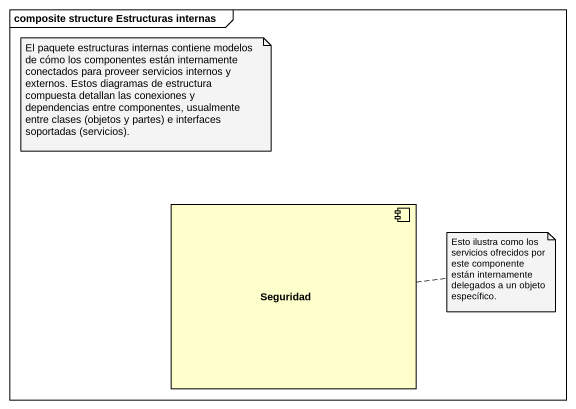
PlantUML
@startuml
mainframe composite structure Estructuras internas
component Seguridad
note as N1
  El paquete estructuras internas contiene modelos de cómo los componentes están internamente conectados para proveer servicios internos y externos. Estos diagramas de estructura compuesta detallan las conexiones y dependencias entre componentes, usualmente entre clases (objetos y partes) e interfaces soportadas (servicios).
end note
note right of Seguridad : Esto ilustra como los servicios ofrecidos por este componente están internamente delegados a un objeto específico.
@enduml
